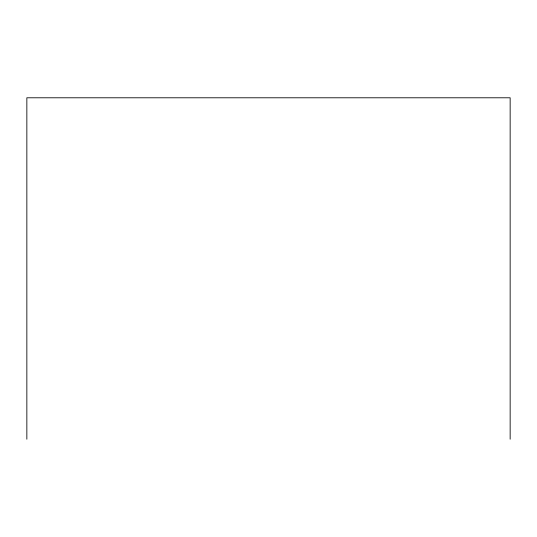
<?xml version="1.0" encoding="UTF-8"?>
<svg xmlns="http://www.w3.org/2000/svg" width="537" height="537" viewBox="0 0 537 537"><rect width="100%" height="100%" fill="white"/><g stroke="black" fill="none" stroke-linecap="round" stroke-linejoin="round"><path stroke-width="0.81" d="M510.15 439.212L510.15 97.788L26.85 97.788L26.85 439.212"/></g></svg>
